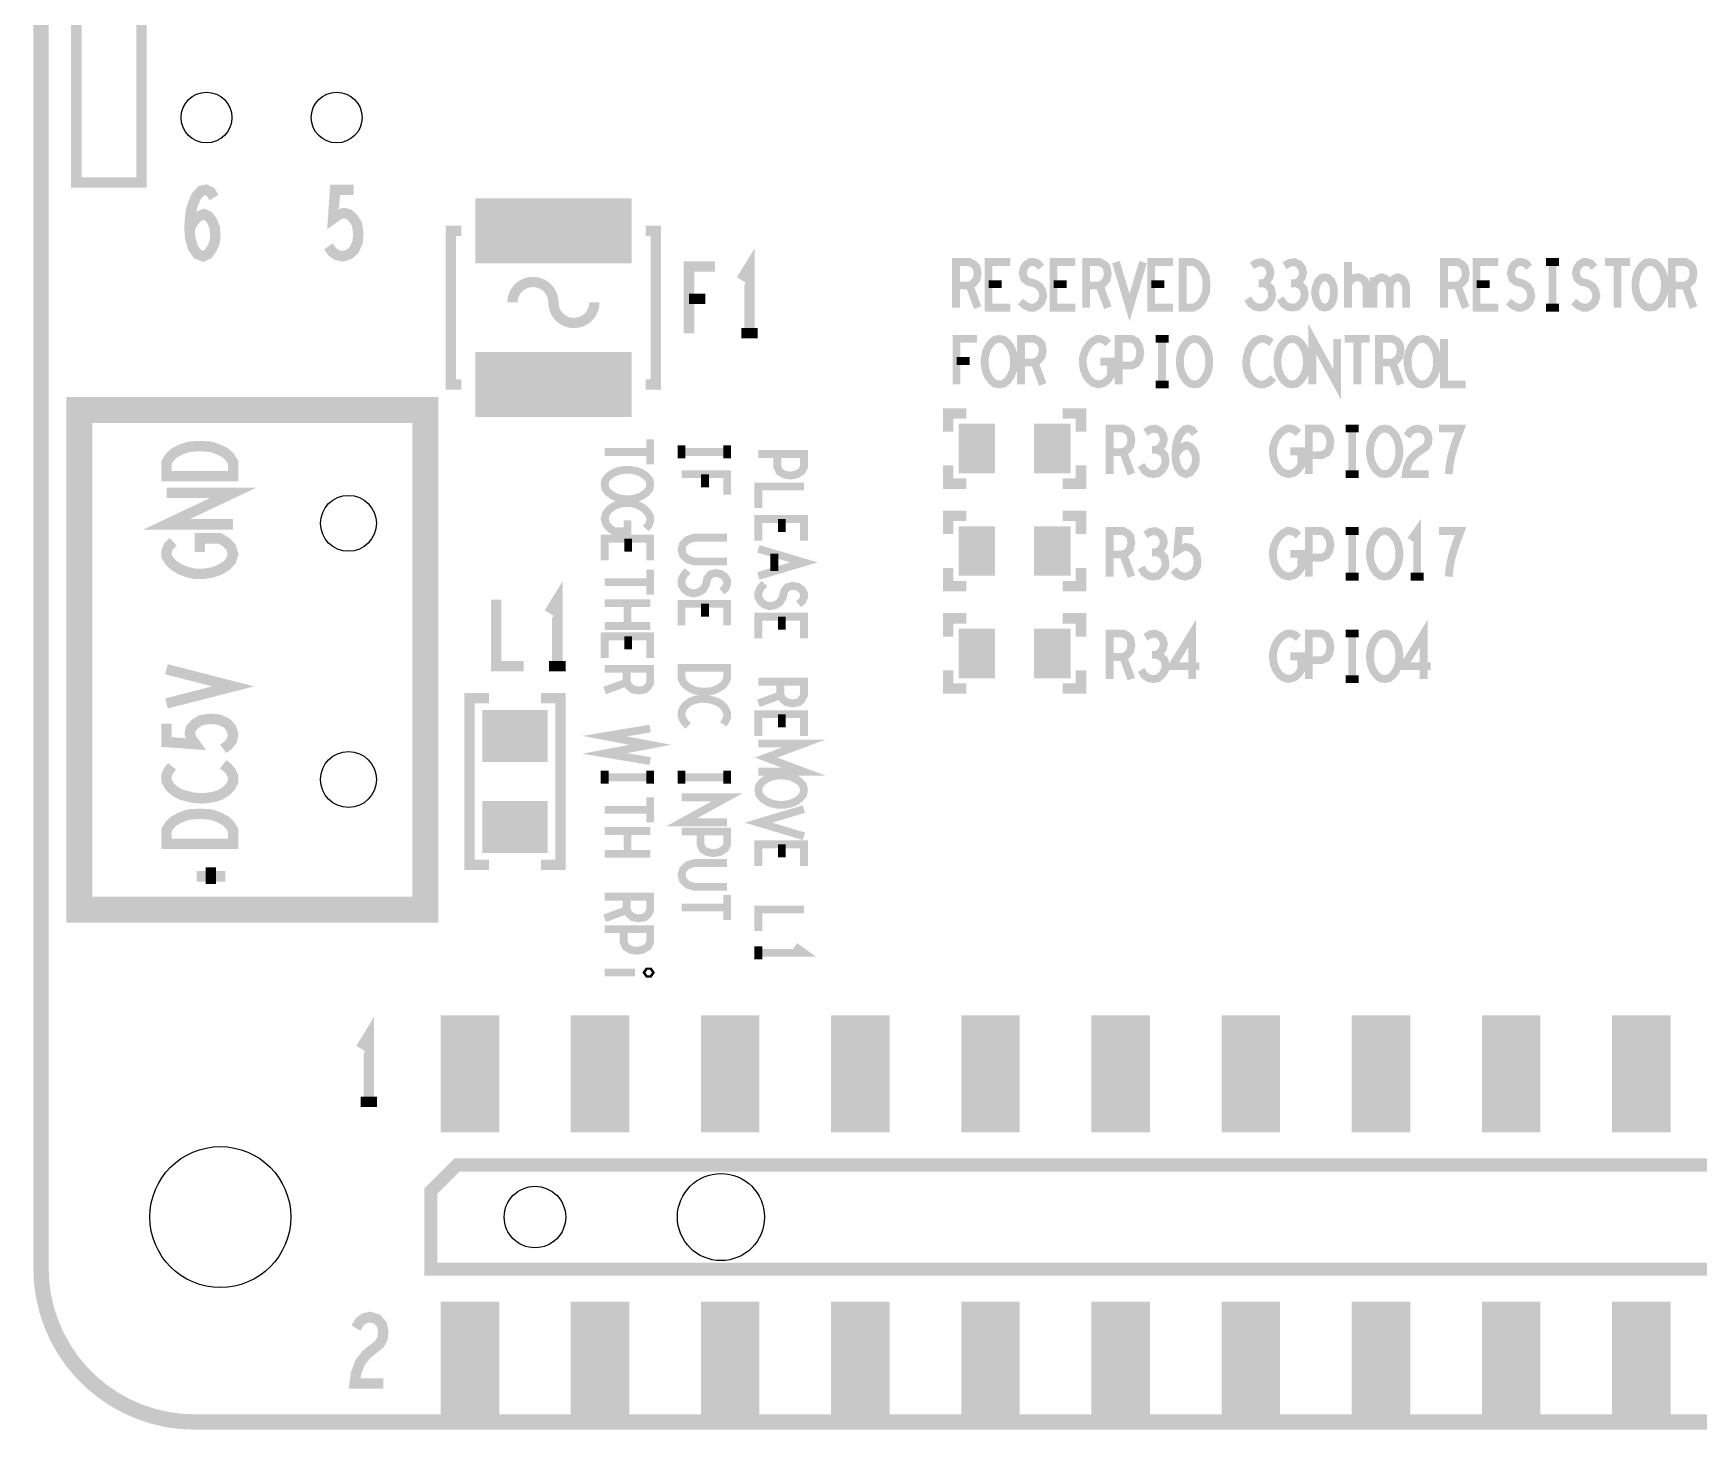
# Model space of a CAD drawing. Extents: x -15 to 76, y -68 to 64.
# Drawn here: x -0.15 to 32.35, y -67.65 to -40.4 of the extents above; entities that cross this region are included whole.
import ezdxf

# ---------------------------------------------------------------- set-up
doc = ezdxf.new("R2010")
doc.units = 0
doc.layers.get('0').update_dxf_attribs({"linetype": 'CONTINUOUS'})
for name, color, linetype in [('BOARD_ART', 7, 'CONTINUOUS'), ('PASTEBOTTOM_ART', 15, 'CONTINUOUS'), ('RECEIVERPIPROII-1-2_DRL', 5, 'CONTINUOUS'), ('SILK_BOTTOM_ART', 6, 'CONTINUOUS')]:
    doc.layers.add(name, color=color, linetype=linetype)

# ---------------------------------------------------------------- blocks, each defined once
blk = doc.blocks.new('ROUND_111')
blk.add_circle((0, 0), 0.495)
blk = doc.blocks.new('ROUND_112')
blk.add_circle((0, 0), 0.546)
blk = doc.blocks.new('ROUND_8')
blk.add_circle((0, 0), 0.6)
blk = doc.blocks.new('ROUND_9')
blk.add_circle((0, 0), 0.85)
blk = doc.blocks.new('ROUND_10')
blk.add_circle((0, 0), 1.375)
blk = doc.blocks.new('RECTANGLE_26')
blk.add_solid([(0.3556, 0.4826), (0.3556, -0.4826), (-0.3556, 0.4826), (-0.3556, -0.4826)])
blk = doc.blocks.new('RECTANGLE_7')
blk.add_solid([(0.5715, 1.143), (0.5715, -1.143), (-0.5715, 1.143), (-0.5715, -1.143)])
blk = doc.blocks.new('RECTANGLE_32')
blk.add_solid([(1.524, 0.635), (1.524, -0.635), (-1.524, 0.635), (-1.524, -0.635)])
blk = doc.blocks.new('RECTANGLE_21')
blk.add_solid([(0.635, 0.508), (0.635, -0.508), (-0.635, 0.508), (-0.635, -0.508)])

msp = doc.modelspace()

# ---------------------------------------------------------------- linework, layer by layer
at = {"layer": 'BOARD_ART', "const_width": 0.3}
for points in [[(0, -64.5), (0, -59.75), (0, -59.5), (0, -57.5), (0, -20.5), (0, -18.5)], [(62, -67.5), (3, -67.5)]]:
    msp.add_lwpolyline(points, dxfattribs=at)
msp.add_lwpolyline([(0, -64.5, 0.4142136), (3, -67.5)], format="xyb", dxfattribs=at)
at = {"layer": 'SILK_BOTTOM_ART'}
for points, const_width in [([(1.96, -43.31), (0.69, -43.31), (0.69, -35.69), (1.96, -35.69), (1.96, -43.31)], 0.2032), ([(2.8967, -44.2084), (2.99, -44.0567), (3.07, -43.97), (3.1767, -43.9267), (3.27, -43.97), (3.3367, -44.0567), (3.39, -44.1867), (3.4033, -44.3383), (3.39, -44.4684), (3.3367, -44.5984), (3.2567, -44.7067), (3.1633, -44.75), (3.0567, -44.7067), (2.9633, -44.5767), (2.91, -44.3817), (2.8967, -44.165), (2.9233, -43.8834), (2.9633, -43.7316), (3.03, -43.58), (3.1233, -43.4717), (3.2167, -43.45), (3.31, -43.4933), (3.3767, -43.6017)], 0.2032), ([(5.6067, -44.555), (5.6867, -44.6634), (5.78, -44.7283), (5.9, -44.75), (6.02, -44.7067), (6.1133, -44.62), (6.18, -44.4684), (6.1933, -44.295), (6.1667, -44.1217), (6.1, -44.0133), (6.0067, -43.9267), (5.9133, -43.905), (5.82, -43.9267), (5.7, -44.0133), (5.74, -43.45), (6.1, -43.45)], 0.2032), ([(8.2, -47.25), (8, -47.25), (8, -44.25), (8.2, -44.25)], 0.2), ([(11.8, -47.25), (12, -47.25), (12, -44.25), (11.8, -44.25)], 0.2), ([(12.6467, -46.25), (12.6467, -44.95), (13.1533, -44.95)], 0.2032), ([(13.827, -46.25), (13.827, -44.95), (13.667, -45.21)], 0.2032), ([(17.8558, -45.75), (17.8558, -44.861), (18.1204, -44.861), (18.2051, -44.9055), (18.258, -44.9647), (18.2792, -45.0833), (18.258, -45.2018), (18.1945, -45.2759), (18.1204, -45.3203), (17.8558, -45.3203)], 0.1524), ([(18.9142, -45.75), (18.4908, -45.75), (18.4908, -44.861), (18.9142, -44.861)], 0.1524), ([(19.1152, -45.6315), (19.1999, -45.7056), (19.2952, -45.75), (19.3798, -45.75), (19.4645, -45.7056), (19.528, -45.6315), (19.5598, -45.5277), (19.5386, -45.424), (19.4857, -45.3351), (19.3904, -45.2759), (19.2634, -45.2462), (19.1893, -45.187), (19.1576, -45.0833), (19.1788, -44.9795), (19.2317, -44.9055), (19.3057, -44.861), (19.3798, -44.861), (19.4539, -44.8906), (19.5174, -44.9647)], 0.1524), ([(20.1842, -45.75), (19.7608, -45.75), (19.7608, -44.861), (20.1842, -44.861)], 0.1524), ([(20.3958, -45.75), (20.3958, -44.861), (20.6604, -44.861), (20.7451, -44.9055), (20.798, -44.9647), (20.8192, -45.0833), (20.798, -45.2018), (20.7345, -45.2759), (20.6604, -45.3203), (20.3958, -45.3203)], 0.1524), ([(20.9779, -44.861), (21.2425, -45.75), (21.5071, -44.861)], 0.1524), ([(22.0892, -45.75), (21.6658, -45.75), (21.6658, -44.861), (22.0892, -44.861)], 0.1524), ([(22.2797, -45.75), (22.2797, -44.861), (22.4913, -44.861), (22.576, -44.9055), (22.6395, -44.9647), (22.6924, -45.0536), (22.7348, -45.1574), (22.7453, -45.3055), (22.7348, -45.4537), (22.6924, -45.5574), (22.6395, -45.6463), (22.576, -45.7056), (22.4913, -45.75), (22.2797, -45.75)], 0.1524), ([(23.8566, -45.2759), (23.9201, -45.2314), (23.973, -45.1574), (23.9942, -45.0684), (23.973, -44.9795), (23.9201, -44.9055), (23.8248, -44.861), (23.7296, -44.8758), (23.6343, -44.9351)], 0.1524), ([(24.4916, -45.2759), (24.5551, -45.2314), (24.608, -45.1574), (24.6292, -45.0684), (24.608, -44.9795), (24.5551, -44.9055), (24.4598, -44.861), (24.3646, -44.8758), (24.2693, -44.9351)], 0.1524), ([(25.5076, -45.75), (25.5076, -44.861)], 0.1524), ([(27.3808, -45.75), (27.3808, -44.861), (27.6454, -44.861), (27.7301, -44.9055), (27.783, -44.9647), (27.8042, -45.0833), (27.783, -45.2018), (27.7195, -45.2759), (27.6454, -45.3203), (27.3808, -45.3203)], 0.1524), ([(28.4392, -45.75), (28.0158, -45.75), (28.0158, -44.861), (28.4392, -44.861)], 0.1524), ([(28.6402, -45.6315), (28.7249, -45.7056), (28.8202, -45.75), (28.9048, -45.75), (28.9895, -45.7056), (29.053, -45.6315), (29.0848, -45.5277), (29.0636, -45.424), (29.0107, -45.3351), (28.9154, -45.2759), (28.7884, -45.2462), (28.7143, -45.187), (28.6826, -45.0833), (28.7038, -44.9795), (28.7567, -44.9055), (28.8307, -44.861), (28.9048, -44.861), (28.9789, -44.8906), (29.0424, -44.9647)], 0.1524), ([(29.3705, -44.861), (29.6245, -44.861)], 0.1524), ([(29.4975, -44.861), (29.4975, -45.75)], 0.1524), ([(29.9102, -45.6315), (29.9949, -45.7056), (30.0902, -45.75), (30.1748, -45.75), (30.2595, -45.7056), (30.323, -45.6315), (30.3548, -45.5277), (30.3336, -45.424), (30.2807, -45.3351), (30.1854, -45.2759), (30.0584, -45.2462), (29.9843, -45.187), (29.9526, -45.0833), (29.9738, -44.9795), (30.0267, -44.9055), (30.1007, -44.861), (30.1748, -44.861), (30.2489, -44.8906), (30.3124, -44.9647)], 0.1524), ([(30.5241, -44.861), (31.0109, -44.861)], 0.1524), ([(30.7675, -44.861), (30.7675, -45.75)], 0.1524), ([(31.4025, -45.75), (31.3178, -45.7352), (31.2438, -45.6759), (31.1802, -45.587), (31.1379, -45.4833), (31.1167, -45.3648), (31.1167, -45.2462), (31.1379, -45.1277), (31.1802, -45.024), (31.2438, -44.9351), (31.3178, -44.8758), (31.4025, -44.861), (31.4872, -44.8758), (31.5612, -44.9351), (31.6248, -45.024), (31.6671, -45.1277), (31.6883, -45.2462), (31.6883, -45.3648), (31.6671, -45.4833), (31.6248, -45.587), (31.5612, -45.6759), (31.4872, -45.7352), (31.4025, -45.75)], 0.1524), ([(31.8258, -45.75), (31.8258, -44.861), (32.0904, -44.861), (32.1751, -44.9055), (32.228, -44.9647), (32.2492, -45.0833), (32.228, -45.2018), (32.1645, -45.2759), (32.0904, -45.3203), (31.8258, -45.3203)], 0.1524), ([(25.0525, -45.75), (24.989, -45.7352), (24.9255, -45.6759), (24.8832, -45.5722), (24.862, -45.4537), (24.8832, -45.3351), (24.9255, -45.2314), (24.989, -45.1722), (25.0525, -45.1574), (25.116, -45.1722), (25.1795, -45.2314), (25.2218, -45.3351), (25.2324, -45.4537), (25.2218, -45.5722), (25.1795, -45.6759), (25.116, -45.7352), (25.0525, -45.75)], 0.1524), ([(25.5076, -45.2907), (25.5605, -45.2166), (25.6134, -45.1722), (25.6981, -45.1574), (25.7616, -45.1722), (25.8357, -45.2314), (25.8674, -45.3203), (25.8674, -45.75)], 0.1524), ([(26.005, -45.3203), (26.0367, -45.2462), (26.0897, -45.187), (26.1638, -45.1574), (26.2378, -45.187), (26.2907, -45.2462), (26.3225, -45.3203), (26.3225, -45.75)], 0.1524), ([(26.005, -45.75), (26.005, -45.1574)], 0.1524), ([(26.3225, -45.3203), (26.3543, -45.2462), (26.4072, -45.187), (26.4812, -45.1574), (26.5553, -45.187), (26.6083, -45.2462), (26.64, -45.3351), (26.64, -45.75)], 0.1524), ([(12.9667, -45.5783), (12.6467, -45.5783)], 0.2032), ([(18.1204, -45.3203), (18.2792, -45.75)], 0.1524), ([(18.7448, -45.2907), (18.4908, -45.2907)], 0.1524), ([(20.0148, -45.2907), (19.7608, -45.2907)], 0.1524), ([(20.6604, -45.3203), (20.8192, -45.75)], 0.1524), ([(21.9198, -45.2907), (21.6658, -45.2907)], 0.1524), ([(23.5497, -45.5722), (23.6132, -45.6759), (23.6978, -45.7352), (23.7931, -45.75), (23.8778, -45.7352), (23.9624, -45.6611), (24.0153, -45.5722), (24.0259, -45.4833), (24.0048, -45.3796), (23.9307, -45.3055), (23.8566, -45.2759), (23.7613, -45.2759)], 0.1524), ([(24.1847, -45.5722), (24.2482, -45.6759), (24.3328, -45.7352), (24.4281, -45.75), (24.5128, -45.7352), (24.5974, -45.6611), (24.6503, -45.5722), (24.6609, -45.4833), (24.6398, -45.3796), (24.5657, -45.3055), (24.4916, -45.2759), (24.3963, -45.2759)], 0.1524), ([(27.6454, -45.3203), (27.8042, -45.75)], 0.1524), ([(28.2698, -45.2907), (28.0158, -45.2907)], 0.1524), ([(32.0904, -45.3203), (32.2492, -45.75)], 0.1524), ([(29.3705, -45.75), (29.6245, -45.75)], 0.1524), ([(13.667, -46.25), (13.987, -46.25)], 0.2032), ([(24.8091, -47.25), (24.8091, -46.361), (25.2959, -47.25), (25.2959, -46.361)], 0.1524), ([(17.8664, -47.25), (17.8664, -46.361), (18.2686, -46.361)], 0.1524), ([(18.7025, -47.25), (18.6178, -47.2352), (18.5438, -47.1759), (18.4802, -47.087), (18.4379, -46.9833), (18.4167, -46.8648), (18.4167, -46.7462), (18.4379, -46.6277), (18.4802, -46.524), (18.5438, -46.4351), (18.6178, -46.3758), (18.7025, -46.361), (18.7872, -46.3758), (18.8612, -46.4351), (18.9248, -46.524), (18.9671, -46.6277), (18.9883, -46.7462), (18.9883, -46.8648), (18.9671, -46.9833), (18.9248, -47.087), (18.8612, -47.1759), (18.7872, -47.2352), (18.7025, -47.25)], 0.1524), ([(19.1258, -47.25), (19.1258, -46.361), (19.3904, -46.361), (19.4751, -46.4055), (19.528, -46.4647), (19.5492, -46.5833), (19.528, -46.7018), (19.4645, -46.7759), (19.3904, -46.8203), (19.1258, -46.8203)], 0.1524), ([(20.671, -46.8055), (20.8827, -46.8055), (20.8827, -47.0722), (20.8192, -47.1611), (20.7451, -47.2204), (20.6393, -47.25), (20.5334, -47.2204), (20.4593, -47.1611), (20.3958, -47.0722), (20.3535, -46.9685), (20.3323, -46.85), (20.3323, -46.7462), (20.3535, -46.6574), (20.3958, -46.5536), (20.4593, -46.4647), (20.5228, -46.4055), (20.6075, -46.361), (20.6816, -46.361), (20.7662, -46.3906), (20.8298, -46.4499)], 0.1524), ([(21.0308, -47.25), (21.0308, -46.361), (21.2848, -46.361), (21.3695, -46.4055), (21.433, -46.5092), (21.4542, -46.6277), (21.433, -46.7462), (21.3801, -46.8351), (21.2848, -46.8796), (21.0308, -46.8796)], 0.1524), ([(21.7505, -46.361), (22.0045, -46.361)], 0.1524), ([(21.8775, -46.361), (21.8775, -47.25)], 0.1524), ([(22.5125, -47.25), (22.4278, -47.2352), (22.3538, -47.1759), (22.2902, -47.087), (22.2479, -46.9833), (22.2267, -46.8648), (22.2267, -46.7462), (22.2479, -46.6277), (22.2902, -46.524), (22.3538, -46.4351), (22.4278, -46.3758), (22.5125, -46.361), (22.5972, -46.3758), (22.6712, -46.4351), (22.7348, -46.524), (22.7771, -46.6277), (22.7983, -46.7462), (22.7983, -46.8648), (22.7771, -46.9833), (22.7348, -47.087), (22.6712, -47.1759), (22.5972, -47.2352), (22.5125, -47.25)], 0.1524), ([(24.0153, -46.4351), (23.9518, -46.3906), (23.8778, -46.361), (23.7931, -46.361), (23.6978, -46.4055), (23.6238, -46.4795), (23.5708, -46.5684), (23.5285, -46.7166), (23.5179, -46.85), (23.5391, -46.9833), (23.5708, -47.0722), (23.6343, -47.1611), (23.7084, -47.2204), (23.7825, -47.25), (23.8566, -47.25), (23.9307, -47.2204), (23.9942, -47.1759), (24.0471, -47.1167)], 0.1524), ([(24.4175, -47.25), (24.3328, -47.2352), (24.2588, -47.1759), (24.1952, -47.087), (24.1529, -46.9833), (24.1317, -46.8648), (24.1317, -46.7462), (24.1529, -46.6277), (24.1952, -46.524), (24.2588, -46.4351), (24.3328, -46.3758), (24.4175, -46.361), (24.5022, -46.3758), (24.5762, -46.4351), (24.6398, -46.524), (24.6821, -46.6277), (24.7033, -46.7462), (24.7033, -46.8648), (24.6821, -46.9833), (24.6398, -47.087), (24.5762, -47.1759), (24.5022, -47.2352), (24.4175, -47.25)], 0.1524), ([(25.4441, -46.361), (25.9309, -46.361)], 0.1524), ([(25.6875, -46.361), (25.6875, -47.25)], 0.1524), ([(26.1108, -47.25), (26.1108, -46.361), (26.3754, -46.361), (26.4601, -46.4055), (26.513, -46.4647), (26.5342, -46.5833), (26.513, -46.7018), (26.4495, -46.7759), (26.3754, -46.8203), (26.1108, -46.8203)], 0.1524), ([(26.9575, -47.25), (26.8728, -47.2352), (26.7988, -47.1759), (26.7352, -47.087), (26.6929, -46.9833), (26.6717, -46.8648), (26.6717, -46.7462), (26.6929, -46.6277), (26.7352, -46.524), (26.7988, -46.4351), (26.8728, -46.3758), (26.9575, -46.361), (27.0422, -46.3758), (27.1162, -46.4351), (27.1798, -46.524), (27.2221, -46.6277), (27.2433, -46.7462), (27.2433, -46.8648), (27.2221, -46.9833), (27.1798, -47.087), (27.1162, -47.1759), (27.0422, -47.2352), (26.9575, -47.25)], 0.1524), ([(27.3808, -46.361), (27.3808, -47.25), (27.8042, -47.25)], 0.1524), ([(18.1204, -46.7907), (17.8664, -46.7907)], 0.1524), ([(19.3904, -46.8203), (19.5492, -47.25)], 0.1524), ([(26.3754, -46.8203), (26.5342, -47.25)], 0.1524), ([(21.7505, -47.25), (22.0045, -47.25)], 0.1524), ([(3.75, -47.75), (7.5, -47.75), (7.5, -57.5), (0.75, -57.5), (0.75, -47.75), (3.75, -47.75)], 0.508), ([(18.0602, -47.8142), (17.7046, -47.8142), (17.7046, -48.1698)], 0.2032), ([(20.2954, -48.1698), (20.2954, -47.8142), (19.9398, -47.8142)], 0.2032), ([(20.8558, -49), (20.8558, -48.111), (21.1204, -48.111), (21.2051, -48.1555), (21.258, -48.2147), (21.2792, -48.3333), (21.258, -48.4518), (21.1945, -48.5259), (21.1204, -48.5703), (20.8558, -48.5703)], 0.1524), ([(21.7766, -48.5259), (21.8401, -48.4814), (21.893, -48.4074), (21.9142, -48.3184), (21.893, -48.2295), (21.8401, -48.1555), (21.7448, -48.111), (21.6496, -48.1258), (21.5543, -48.1851)], 0.1524), ([(22.1364, -48.6296), (22.2105, -48.5259), (22.274, -48.4666), (22.3587, -48.437), (22.4328, -48.4666), (22.4857, -48.5259), (22.528, -48.6148), (22.5386, -48.7185), (22.528, -48.8074), (22.4857, -48.8963), (22.4222, -48.9704), (22.3481, -49), (22.2634, -48.9704), (22.1893, -48.8815), (22.147, -48.7481), (22.1364, -48.6), (22.1576, -48.4074), (22.1893, -48.3036), (22.2422, -48.1999), (22.3163, -48.1258), (22.3904, -48.111), (22.4645, -48.1406), (22.5174, -48.2147)], 0.1524), ([(24.381, -48.5555), (24.5927, -48.5555), (24.5927, -48.8222), (24.5292, -48.9111), (24.4551, -48.9704), (24.3493, -49), (24.2434, -48.9704), (24.1693, -48.9111), (24.1058, -48.8222), (24.0635, -48.7185), (24.0423, -48.6), (24.0423, -48.4962), (24.0635, -48.4074), (24.1058, -48.3036), (24.1693, -48.2147), (24.2328, -48.1555), (24.3175, -48.111), (24.3916, -48.111), (24.4762, -48.1406), (24.5398, -48.1999)], 0.1524), ([(24.7408, -49), (24.7408, -48.111), (24.9948, -48.111), (25.0795, -48.1555), (25.143, -48.2592), (25.1642, -48.3777), (25.143, -48.4962), (25.0901, -48.5851), (24.9948, -48.6296), (24.7408, -48.6296)], 0.1524), ([(25.4605, -48.111), (25.7145, -48.111)], 0.1524), ([(25.5875, -48.111), (25.5875, -49)], 0.1524), ([(26.2225, -49), (26.1378, -48.9852), (26.0638, -48.9259), (26.0002, -48.837), (25.9579, -48.7333), (25.9367, -48.6148), (25.9367, -48.4962), (25.9579, -48.3777), (26.0002, -48.274), (26.0638, -48.1851), (26.1378, -48.1258), (26.2225, -48.111), (26.3072, -48.1258), (26.3812, -48.1851), (26.4448, -48.274), (26.4871, -48.3777), (26.5083, -48.4962), (26.5083, -48.6148), (26.4871, -48.7333), (26.4448, -48.837), (26.3812, -48.9259), (26.3072, -48.9852), (26.2225, -49)], 0.1524), ([(26.6564, -48.2592), (26.7199, -48.1703), (26.794, -48.1258), (26.8787, -48.111), (26.9845, -48.1406), (27.0586, -48.2147), (27.0798, -48.3036), (27.0692, -48.3925), (27.0268, -48.4666), (26.8152, -48.6148), (26.7199, -48.7185), (26.6564, -48.8667), (26.6352, -49), (27.0798, -49)], 0.1524), ([(27.4713, -49), (27.4925, -48.8074), (27.5243, -48.6444), (27.5666, -48.4962), (27.6195, -48.3333), (27.7042, -48.111), (27.2808, -48.111)], 0.1524), ([(3.75, -49.0393), (2.45, -49.0393), (2.45, -48.7727), (2.515, -48.666), (2.6017, -48.586), (2.7316, -48.5193), (2.8834, -48.466), (3.1, -48.4527), (3.3167, -48.466), (3.4684, -48.5193), (3.5984, -48.586), (3.685, -48.666), (3.75, -48.7727), (3.75, -49.0393)], 0.2032), ([(11.889, -48.3241), (11.889, -48.8109)], 0.1524), ([(12.5, -48.4405), (12.5, -48.6945)], 0.1524), ([(13.389, -48.4405), (13.389, -48.6945)], 0.1524), ([(11.889, -48.5675), (11, -48.5675)], 0.1524), ([(13.389, -48.5675), (12.5, -48.5675)], 0.1524), ([(14, -48.6058), (14.889, -48.6058), (14.889, -48.8598), (14.8445, -48.9445), (14.7408, -49.008), (14.6223, -49.0292), (14.5038, -49.008), (14.4149, -48.9551), (14.3704, -48.8598), (14.3704, -48.6058)], 0.1524), ([(17.7046, -48.8302), (17.7046, -49.1858), (18.0602, -49.1858)], 0.2032), ([(19.9398, -49.1858), (20.2954, -49.1858), (20.2954, -48.8302)], 0.2032), ([(21.1204, -48.5703), (21.2792, -49)], 0.1524), ([(21.4697, -48.8222), (21.5332, -48.9259), (21.6178, -48.9852), (21.7131, -49), (21.7978, -48.9852), (21.8824, -48.9111), (21.9353, -48.8222), (21.9459, -48.7333), (21.9248, -48.6296), (21.8507, -48.5555), (21.7766, -48.5259), (21.6813, -48.5259)], 0.1524), ([(11, -49.2025), (11.0148, -49.1178), (11.0741, -49.0438), (11.163, -48.9802), (11.2667, -48.9379), (11.3852, -48.9167), (11.5038, -48.9167), (11.6223, -48.9379), (11.726, -48.9802), (11.8149, -49.0438), (11.8742, -49.1178), (11.889, -49.2025), (11.8742, -49.2872), (11.8149, -49.3612), (11.726, -49.4248), (11.6223, -49.4671), (11.5038, -49.4883), (11.3852, -49.4883), (11.2667, -49.4671), (11.163, -49.4248), (11.0741, -49.3612), (11.0148, -49.2872), (11, -49.2025)], 0.1524), ([(12.5, -49.0014), (13.389, -49.0014), (13.389, -49.4036)], 0.1524), ([(12.9593, -49.2554), (12.9593, -49.0014)], 0.1524), ([(25.4605, -49), (25.7145, -49)], 0.1524), ([(3.75, -49.9797), (2.45, -49.9797), (3.75, -49.3663), (2.45, -49.3663)], 0.2032), ([(14.889, -49.2408), (14, -49.2408), (14, -49.6642)], 0.1524), ([(11.4445, -49.901), (11.4445, -50.1127), (11.1778, -50.1127), (11.0889, -50.0492), (11.0296, -49.9751), (11, -49.8693), (11.0296, -49.7634), (11.0889, -49.6893), (11.1778, -49.6258), (11.2815, -49.5835), (11.4, -49.5623), (11.5038, -49.5623), (11.5926, -49.5835), (11.6964, -49.6258), (11.7853, -49.6893), (11.8445, -49.7528), (11.889, -49.8375), (11.889, -49.9116), (11.8594, -49.9962), (11.8001, -50.0598)], 0.1524), ([(18.0602, -49.8142), (17.7046, -49.8142), (17.7046, -50.1698)], 0.2032), ([(20.2954, -50.1698), (20.2954, -49.8142), (19.9398, -49.8142)], 0.2032), ([(14, -50.2992), (14, -49.8758), (14.889, -49.8758), (14.889, -50.2992)], 0.1524), ([(14.4593, -50.1298), (14.4593, -49.8758)], 0.1524), ([(20.8558, -51), (20.8558, -50.111), (21.1204, -50.111), (21.2051, -50.1555), (21.258, -50.2147), (21.2792, -50.3333), (21.258, -50.4518), (21.1945, -50.5259), (21.1204, -50.5703), (20.8558, -50.5703)], 0.1524), ([(21.7766, -50.5259), (21.8401, -50.4814), (21.893, -50.4074), (21.9142, -50.3184), (21.893, -50.2295), (21.8401, -50.1555), (21.7448, -50.111), (21.6496, -50.1258), (21.5543, -50.1851)], 0.1524), ([(22.1047, -50.8667), (22.1682, -50.9407), (22.2422, -50.9852), (22.3375, -51), (22.4328, -50.9704), (22.5068, -50.9111), (22.5598, -50.8074), (22.5703, -50.6889), (22.5492, -50.5703), (22.4962, -50.4962), (22.4222, -50.437), (22.3481, -50.4222), (22.274, -50.437), (22.1788, -50.4962), (22.2105, -50.111), (22.4962, -50.111)], 0.1524), ([(24.381, -50.5555), (24.5927, -50.5555), (24.5927, -50.8222), (24.5292, -50.9111), (24.4551, -50.9704), (24.3493, -51), (24.2434, -50.9704), (24.1693, -50.9111), (24.1058, -50.8222), (24.0635, -50.7185), (24.0423, -50.6), (24.0423, -50.4962), (24.0635, -50.4074), (24.1058, -50.3036), (24.1693, -50.2147), (24.2328, -50.1555), (24.3175, -50.111), (24.3916, -50.111), (24.4762, -50.1406), (24.5398, -50.1999)], 0.1524), ([(24.7408, -51), (24.7408, -50.111), (24.9948, -50.111), (25.0795, -50.1555), (25.143, -50.2592), (25.1642, -50.3777), (25.143, -50.4962), (25.0901, -50.5851), (24.9948, -50.6296), (24.7408, -50.6296)], 0.1524), ([(25.4605, -50.111), (25.7145, -50.111)], 0.1524), ([(25.5875, -50.111), (25.5875, -51)], 0.1524), ([(26.2225, -51), (26.1378, -50.9852), (26.0638, -50.9259), (26.0002, -50.837), (25.9579, -50.7333), (25.9367, -50.6148), (25.9367, -50.4962), (25.9579, -50.3777), (26.0002, -50.274), (26.0638, -50.1851), (26.1378, -50.1258), (26.2225, -50.111), (26.3072, -50.1258), (26.3812, -50.1851), (26.4448, -50.274), (26.4871, -50.3777), (26.5083, -50.4962), (26.5083, -50.6148), (26.4871, -50.7333), (26.4448, -50.837), (26.3812, -50.9259), (26.3072, -50.9852), (26.2225, -51)], 0.1524), ([(26.8575, -51), (26.8575, -50.111), (26.7305, -50.2888)], 0.1524), ([(27.4713, -51), (27.4925, -50.8074), (27.5243, -50.6444), (27.5666, -50.4962), (27.6195, -50.3333), (27.7042, -50.111), (27.2808, -50.111)], 0.1524), ([(3.1, -50.52), (3.1, -50.2533), (3.49, -50.2533), (3.62, -50.3333), (3.7067, -50.4267), (3.75, -50.56), (3.7067, -50.6933), (3.62, -50.7867), (3.49, -50.8667), (3.3383, -50.92), (3.165, -50.9467), (3.0133, -50.9467), (2.8834, -50.92), (2.7316, -50.8667), (2.6017, -50.7867), (2.515, -50.7067), (2.45, -50.6), (2.45, -50.5067), (2.4933, -50.4), (2.58, -50.32)], 0.2032), ([(11, -50.6842), (11, -50.2608), (11.889, -50.2608), (11.889, -50.6842)], 0.1524), ([(11.4593, -50.5148), (11.4593, -50.2608)], 0.1524), ([(13.389, -50.2397), (12.7519, -50.2397), (12.6185, -50.282), (12.5296, -50.3667), (12.5, -50.4725), (12.5296, -50.5783), (12.6185, -50.663), (12.7519, -50.7053), (13.389, -50.7053)], 0.1524), ([(14, -50.4579), (14.889, -50.7225), (14, -50.9871)], 0.1524), ([(14.3111, -50.8918), (14.3111, -50.5532)], 0.1524), ([(21.1204, -50.5703), (21.2792, -51)], 0.1524), ([(21.4697, -50.8222), (21.5332, -50.9259), (21.6178, -50.9852), (21.7131, -51), (21.7978, -50.9852), (21.8824, -50.9111), (21.9353, -50.8222), (21.9459, -50.7333), (21.9248, -50.6296), (21.8507, -50.5555), (21.7766, -50.5259), (21.6813, -50.5259)], 0.1524), ([(11.889, -50.8641), (11.889, -51.3509)], 0.1524), ([(12.6185, -50.8852), (12.5444, -50.9699), (12.5, -51.0652), (12.5, -51.1498), (12.5444, -51.2345), (12.6185, -51.298), (12.7223, -51.3298), (12.826, -51.3086), (12.9149, -51.2557), (12.9741, -51.1604), (13.0038, -51.0334), (13.063, -50.9593), (13.1667, -50.9276), (13.2705, -50.9488), (13.3445, -51.0017), (13.389, -51.0757), (13.389, -51.1498), (13.3594, -51.2239), (13.2853, -51.2874)], 0.1524), ([(17.7046, -50.8302), (17.7046, -51.1858), (18.0602, -51.1858)], 0.2032), ([(19.9398, -51.1858), (20.2954, -51.1858), (20.2954, -50.8302)], 0.2032), ([(25.4605, -51), (25.7145, -51)], 0.1524), ([(26.7305, -51), (26.9845, -51)], 0.1524), ([(8.8833, -51.45), (8.8833, -52.75), (9.4167, -52.75)], 0.2032), ([(10.077, -52.75), (10.077, -51.45), (9.917, -51.71)], 0.2032), ([(11.889, -51.1075), (11, -51.1075)], 0.1524), ([(14.1185, -51.1352), (14.0444, -51.2199), (14, -51.3152), (14, -51.3998), (14.0444, -51.4845), (14.1185, -51.548), (14.2223, -51.5798), (14.326, -51.5586), (14.4149, -51.5057), (14.4741, -51.4104), (14.5038, -51.2834), (14.563, -51.2093), (14.6667, -51.1776), (14.7705, -51.1988), (14.8445, -51.2517), (14.889, -51.3257), (14.889, -51.3998), (14.8594, -51.4739), (14.7853, -51.5374)], 0.1524), ([(11, -51.5202), (11.889, -51.5202)], 0.1524), ([(11.4445, -51.9648), (11.4445, -51.5202)], 0.1524), ([(12.5, -51.9542), (12.5, -51.5308), (13.389, -51.5308), (13.389, -51.9542)], 0.1524), ([(12.9593, -51.7848), (12.9593, -51.5308)], 0.1524), ([(11.889, -51.9648), (11, -51.9648)], 0.1524), ([(14, -52.2042), (14, -51.7808), (14.889, -51.7808), (14.889, -52.2042)], 0.1524), ([(14.4593, -52.0348), (14.4593, -51.7808)], 0.1524), ([(18.0602, -51.8142), (17.7046, -51.8142), (17.7046, -52.1698)], 0.2032), ([(20.2954, -52.1698), (20.2954, -51.8142), (19.9398, -51.8142)], 0.2032), ([(22.4645, -53), (22.4645, -52.111), (22.0729, -52.7481), (22.6021, -52.7481)], 0.1524), ([(26.9845, -53), (26.9845, -52.111), (26.5929, -52.7481), (27.1221, -52.7481)], 0.1524), ([(11, -52.5892), (11, -52.1658), (11.889, -52.1658), (11.889, -52.5892)], 0.1524), ([(11.4593, -52.4198), (11.4593, -52.1658)], 0.1524), ([(20.8558, -53), (20.8558, -52.111), (21.1204, -52.111), (21.2051, -52.1555), (21.258, -52.2147), (21.2792, -52.3333), (21.258, -52.4518), (21.1945, -52.5259), (21.1204, -52.5703), (20.8558, -52.5703)], 0.1524), ([(21.7766, -52.5259), (21.8401, -52.4814), (21.893, -52.4074), (21.9142, -52.3184), (21.893, -52.2295), (21.8401, -52.1555), (21.7448, -52.111), (21.6496, -52.1258), (21.5543, -52.1851)], 0.1524), ([(24.381, -52.5555), (24.5927, -52.5555), (24.5927, -52.8222), (24.5292, -52.9111), (24.4551, -52.9704), (24.3493, -53), (24.2434, -52.9704), (24.1693, -52.9111), (24.1058, -52.8222), (24.0635, -52.7185), (24.0423, -52.6), (24.0423, -52.4962), (24.0635, -52.4074), (24.1058, -52.3036), (24.1693, -52.2147), (24.2328, -52.1555), (24.3175, -52.111), (24.3916, -52.111), (24.4762, -52.1406), (24.5398, -52.1999)], 0.1524), ([(24.7408, -53), (24.7408, -52.111), (24.9948, -52.111), (25.0795, -52.1555), (25.143, -52.2592), (25.1642, -52.3777), (25.143, -52.4962), (25.0901, -52.5851), (24.9948, -52.6296), (24.7408, -52.6296)], 0.1524), ([(25.4605, -52.111), (25.7145, -52.111)], 0.1524), ([(25.5875, -52.111), (25.5875, -53)], 0.1524), ([(26.2225, -53), (26.1378, -52.9852), (26.0638, -52.9259), (26.0002, -52.837), (25.9579, -52.7333), (25.9367, -52.6148), (25.9367, -52.4962), (25.9579, -52.3777), (26.0002, -52.274), (26.0638, -52.1851), (26.1378, -52.1258), (26.2225, -52.111), (26.3072, -52.1258), (26.3812, -52.1851), (26.4448, -52.274), (26.4871, -52.3777), (26.5083, -52.4962), (26.5083, -52.6148), (26.4871, -52.7333), (26.4448, -52.837), (26.3812, -52.9259), (26.3072, -52.9852), (26.2225, -53)], 0.1524), ([(9.917, -52.75), (10.237, -52.75)], 0.2032), ([(21.1204, -52.5703), (21.2792, -53)], 0.1524), ([(21.4697, -52.8222), (21.5332, -52.9259), (21.6178, -52.9852), (21.7131, -53), (21.7978, -52.9852), (21.8824, -52.9111), (21.9353, -52.8222), (21.9459, -52.7333), (21.9248, -52.6296), (21.8507, -52.5555), (21.7766, -52.5259), (21.6813, -52.5259)], 0.1524), ([(2.45, -53.4753), (3.75, -53.142), (2.45, -52.8087)], 0.2032), ([(11, -52.8008), (11.889, -52.8008), (11.889, -53.0654), (11.8445, -53.1501), (11.7853, -53.203), (11.6667, -53.2242), (11.5482, -53.203), (11.4741, -53.1395), (11.4297, -53.0654), (11.4297, -52.8008)], 0.1524), ([(12.5, -52.7797), (13.389, -52.7797), (13.389, -52.9913), (13.3445, -53.076), (13.2853, -53.1395), (13.1964, -53.1924), (13.0926, -53.2348), (12.9445, -53.2453), (12.7963, -53.2348), (12.6926, -53.1924), (12.6037, -53.1395), (12.5444, -53.076), (12.5, -52.9913), (12.5, -52.7797)], 0.1524), ([(14, -53.0508), (14.889, -53.0508), (14.889, -53.3154), (14.8445, -53.4001), (14.7853, -53.453), (14.6667, -53.4742), (14.5482, -53.453), (14.4741, -53.3895), (14.4297, -53.3154), (14.4297, -53.0508)], 0.1524), ([(17.7046, -52.8302), (17.7046, -53.1858), (18.0602, -53.1858)], 0.2032), ([(19.9398, -53.1858), (20.2954, -53.1858), (20.2954, -52.8302)], 0.2032), ([(25.4605, -53), (25.7145, -53)], 0.1524), ([(8.742, -56.6256), (8.361, -56.6256), (8.361, -53.3744), (8.742, -53.3744)], 0.2032), ([(9.758, -53.3744), (10.139, -53.3744), (10.139, -56.6256), (9.758, -56.6256)], 0.2032), ([(11.4297, -53.0654), (11, -53.2242)], 0.1524), ([(14.4297, -53.3154), (14, -53.4742)], 0.1524), ([(13.3149, -53.8803), (13.3594, -53.8168), (13.389, -53.7428), (13.389, -53.6581), (13.3445, -53.5628), (13.2705, -53.4888), (13.1816, -53.4358), (13.0334, -53.3935), (12.9, -53.3829), (12.7667, -53.4041), (12.6778, -53.4358), (12.5889, -53.4993), (12.5296, -53.5734), (12.5, -53.6475), (12.5, -53.7216), (12.5296, -53.7957), (12.5741, -53.8592), (12.6333, -53.9121)], 0.1524), ([(14, -54.1092), (14, -53.6858), (14.889, -53.6858), (14.889, -54.1092)], 0.1524), ([(14.4593, -53.9398), (14.4593, -53.6858)], 0.1524), ([(3.555, -54.3623), (3.6634, -54.2823), (3.7283, -54.189), (3.75, -54.069), (3.7067, -53.949), (3.62, -53.8557), (3.4684, -53.789), (3.295, -53.7757), (3.1217, -53.8023), (3.0133, -53.869), (2.9267, -53.9623), (2.905, -54.0557), (2.9267, -54.149), (3.0133, -54.269), (2.45, -54.229), (2.45, -53.869)], 0.2032), ([(11.889, -53.965), (11, -54.1132), (11.889, -54.2825), (11, -54.4518), (11.889, -54.6)], 0.1524), ([(14, -54.2573), (14.889, -54.2573), (14.1482, -54.5325), (14.889, -54.8077), (14, -54.8077)], 0.1524), ([(2.5583, -54.7027), (2.4933, -54.7827), (2.45, -54.876), (2.45, -54.9827), (2.515, -55.1027), (2.6233, -55.196), (2.7533, -55.2627), (2.97, -55.316), (3.165, -55.3293), (3.36, -55.3027), (3.49, -55.2627), (3.62, -55.1827), (3.7067, -55.0893), (3.75, -54.996), (3.75, -54.9027), (3.7067, -54.8093), (3.6417, -54.7293), (3.555, -54.6627)], 0.2032), ([(11, -54.7905), (11, -55.0445)], 0.1524), ([(11.889, -54.9175), (11, -54.9175)], 0.1524), ([(11.889, -54.7905), (11.889, -55.0445)], 0.1524), ([(12.5, -54.7905), (12.5, -55.0445)], 0.1524), ([(13.389, -54.9175), (12.5, -54.9175)], 0.1524), ([(13.389, -54.7905), (13.389, -55.0445)], 0.1524), ([(14, -55.1675), (14.0148, -55.0828), (14.0741, -55.0088), (14.163, -54.9452), (14.2667, -54.9029), (14.3852, -54.8817), (14.5038, -54.8817), (14.6223, -54.9029), (14.726, -54.9452), (14.8149, -55.0088), (14.8742, -55.0828), (14.889, -55.1675), (14.8742, -55.2522), (14.8149, -55.3262), (14.726, -55.3898), (14.6223, -55.4321), (14.5038, -55.4533), (14.3852, -55.4533), (14.2667, -55.4321), (14.163, -55.3898), (14.0741, -55.3262), (14.0148, -55.2522), (14, -55.1675)], 0.1524), ([(11.889, -55.3091), (11.889, -55.7959)], 0.1524), ([(12.5, -55.3091), (13.389, -55.3091), (12.5, -55.7959), (13.389, -55.7959)], 0.1524), ([(3.75, -56.2163), (2.45, -56.2163), (2.45, -55.9497), (2.515, -55.843), (2.6017, -55.763), (2.7316, -55.6963), (2.8834, -55.643), (3.1, -55.6297), (3.3167, -55.643), (3.4684, -55.6963), (3.5984, -55.763), (3.685, -55.843), (3.75, -55.9497), (3.75, -56.2163)], 0.2032), ([(11.889, -55.5525), (11, -55.5525)], 0.1524), ([(14.889, -55.5379), (14, -55.8025), (14.889, -56.0671)], 0.1524), ([(11, -55.9652), (11.889, -55.9652)], 0.1524), ([(11.4445, -56.4098), (11.4445, -55.9652)], 0.1524), ([(12.5, -55.9758), (13.389, -55.9758), (13.389, -56.2298), (13.3445, -56.3145), (13.2408, -56.378), (13.1223, -56.3992), (13.0038, -56.378), (12.9149, -56.3251), (12.8704, -56.2298), (12.8704, -55.9758)], 0.1524), ([(14, -56.6492), (14, -56.2258), (14.889, -56.2258), (14.889, -56.6492)], 0.1524), ([(14.4593, -56.4798), (14.4593, -56.2258)], 0.1524), ([(11.889, -56.4098), (11, -56.4098)], 0.1524), ([(13.389, -56.5897), (12.7519, -56.5897), (12.6185, -56.632), (12.5296, -56.7167), (12.5, -56.8225), (12.5296, -56.9283), (12.6185, -57.013), (12.7519, -57.0553), (13.389, -57.0553)], 0.1524), ([(3.035, -56.85), (3.5984, -56.85)], 0.2032), ([(3.3167, -56.9967), (3.3167, -56.6767)], 0.2032), ([(11, -57.2458), (11.889, -57.2458), (11.889, -57.5104), (11.8445, -57.5951), (11.7853, -57.648), (11.6667, -57.6692), (11.5482, -57.648), (11.4741, -57.5845), (11.4297, -57.5104), (11.4297, -57.2458)], 0.1524), ([(13.389, -57.2141), (13.389, -57.7009)], 0.1524), ([(11.4297, -57.5104), (11, -57.6692)], 0.1524), ([(13.389, -57.4575), (12.5, -57.4575)], 0.1524), ([(14.889, -57.4958), (14, -57.4958), (14, -57.9192)], 0.1524), ([(11, -57.8808), (11.889, -57.8808), (11.889, -58.1348), (11.8445, -58.2195), (11.7408, -58.283), (11.6223, -58.3042), (11.5038, -58.283), (11.4149, -58.2301), (11.3704, -58.1348), (11.3704, -57.8808)], 0.1524), ([(14, -58.3425), (14.889, -58.3425), (14.7112, -58.2155)], 0.1524), ([(14, -58.2155), (14, -58.4695)], 0.1524), ([(11.5926, -58.7275), (11, -58.7275)], 0.1524), ([(11.8297, -58.7275), (11.8445, -58.7063), (11.8742, -58.7063), (11.889, -58.7275), (11.8742, -58.7487), (11.8445, -58.7487), (11.8297, -58.7275)], 0.1524), ([(6.4, -61.25), (6.4, -59.95), (6.24, -60.21)], 0.2032), ([(6.24, -61.25), (6.56, -61.25)], 0.2032), ([(57.392, -64.516), (57.392, -62.484), (8.116, -62.484), (7.608, -62.992), (7.608, -64.516), (57.392, -64.516)], 0.254), ([(6.1467, -65.6667), (6.2267, -65.5367), (6.32, -65.4717), (6.4267, -65.45), (6.56, -65.4933), (6.6533, -65.6017), (6.68, -65.7316), (6.6667, -65.8617), (6.6133, -65.97), (6.3467, -66.1867), (6.2267, -66.3383), (6.1467, -66.555), (6.12, -66.75), (6.68, -66.75)], 0.2032)]:
    msp.add_lwpolyline(points, dxfattribs=dict(at, const_width=const_width))
at = {"layer": 'SILK_BOTTOM_ART', "const_width": 0.2}
for points in [[(10, -45.65, 1), (9.2, -45.65)], [(10, -45.65, 1), (10.8, -45.65)]]:
    msp.add_lwpolyline(points, format="xyb", dxfattribs=at)

# ---------------------------------------------------------------- block references
at = {"layer": 'PASTEBOTTOM_ART'}
for name, p in [('RECTANGLE_32', (10, -44.25)), ('RECTANGLE_32', (10, -47.25)), ('RECTANGLE_26', (18.2634, -48.5)), ('RECTANGLE_26', (19.7366, -48.5)), ('RECTANGLE_26', (18.2634, -50.5)), ('RECTANGLE_26', (19.7366, -50.5)), ('RECTANGLE_26', (18.2634, -52.5)), ('RECTANGLE_26', (19.7366, -52.5)), ('RECTANGLE_21', (9.25, -54.111)), ('RECTANGLE_21', (9.25, -55.889)), ('RECTANGLE_7', (8.37, -60.706)), ('RECTANGLE_7', (10.91, -60.706)), ('RECTANGLE_7', (13.45, -60.706)), ('RECTANGLE_7', (15.99, -60.706)), ('RECTANGLE_7', (18.53, -60.706)), ('RECTANGLE_7', (21.07, -60.706)), ('RECTANGLE_7', (23.61, -60.706)), ('RECTANGLE_7', (26.15, -60.706)), ('RECTANGLE_7', (28.69, -60.706)), ('RECTANGLE_7', (31.23, -60.706)), ('RECTANGLE_7', (8.37, -66.294)), ('RECTANGLE_7', (10.91, -66.294)), ('RECTANGLE_7', (13.45, -66.294)), ('RECTANGLE_7', (15.99, -66.294)), ('RECTANGLE_7', (18.53, -66.294)), ('RECTANGLE_7', (21.07, -66.294)), ('RECTANGLE_7', (23.61, -66.294)), ('RECTANGLE_7', (26.15, -66.294)), ('RECTANGLE_7', (28.69, -66.294)), ('RECTANGLE_7', (31.23, -66.294))]:
    msp.add_blockref(name, p, dxfattribs=at)
at = {"layer": 'RECEIVERPIPROII-1-2_DRL'}
for name, p in [('ROUND_111', (3.23, -42.04)), ('ROUND_111', (5.77, -42.04)), ('ROUND_112', (6, -49.96)), ('ROUND_112', (6, -54.96)), ('ROUND_10', (3.5, -63.5)), ('ROUND_9', (13.27, -63.5)), ('ROUND_8', (9.64, -63.5))]:
    msp.add_blockref(name, p, dxfattribs=at)

doc.saveas('drawing.dxf')
